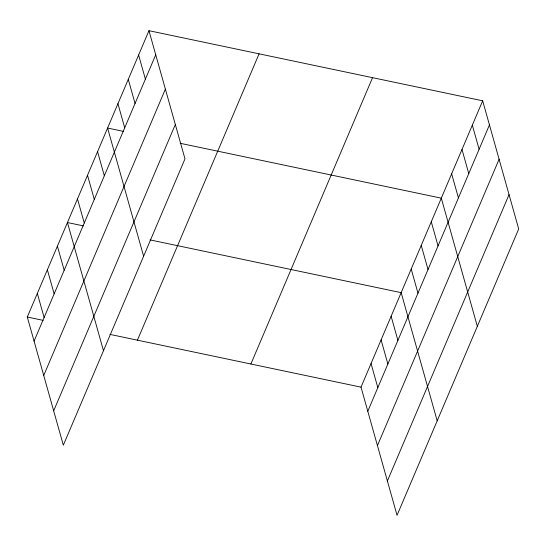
<?xml version="1.0" encoding="UTF-8"?>
<svg xmlns="http://www.w3.org/2000/svg" width="546" height="546" viewBox="0 0 546 546"><rect width="100%" height="100%" fill="white"/><g stroke="black" fill="none" stroke-linecap="round" stroke-linejoin="round"><path stroke-width="0.82" d="M148.956 30.685L184.985 158.852L63.329 445.195L27.3 317.028L148.956 30.685L482.671 100.805L518.7 228.972L397.044 515.315L361.015 387.148L482.671 100.805M34.077 341.134L155.733 54.784M43.728 375.471L165.383 89.128M53.672 410.851L175.327 124.508M137.428 340.172L259.084 53.822M250.894 364.011L372.549 77.662M367.792 411.254L489.448 124.911M377.443 445.597L499.105 159.248M387.394 480.978L509.049 194.629M123.444 131.374L107.596 128.044L143.618 256.204M180.18 143.291L441.311 198.164L477.334 326.331M83.299 225.867L67.445 222.536L103.474 350.703M150.041 239.892L401.167 292.656L437.189 420.823M27.3 317.028L43.154 320.359M109.896 334.384L361.015 387.148M472.331 125.143L479.108 149.249M461.991 149.481L468.768 173.587M451.651 173.826L458.428 197.925M431.272 221.785L438.049 245.891M421.239 245.407L428.016 269.512M411.199 269.035L417.977 293.141M391.127 316.277L397.904 340.383M381.088 339.905L387.865 364.011M371.055 363.527L377.832 387.633M138.616 55.023L145.393 79.129M128.276 79.361L135.053 103.467M117.936 103.699L124.706 127.805M97.557 151.665L104.334 175.771M87.517 175.286L94.294 199.392M77.484 198.908L84.261 223.014M57.412 246.157L64.182 270.263M47.372 269.779L54.15 293.885M37.34 293.407L44.11 317.506"/></g></svg>
